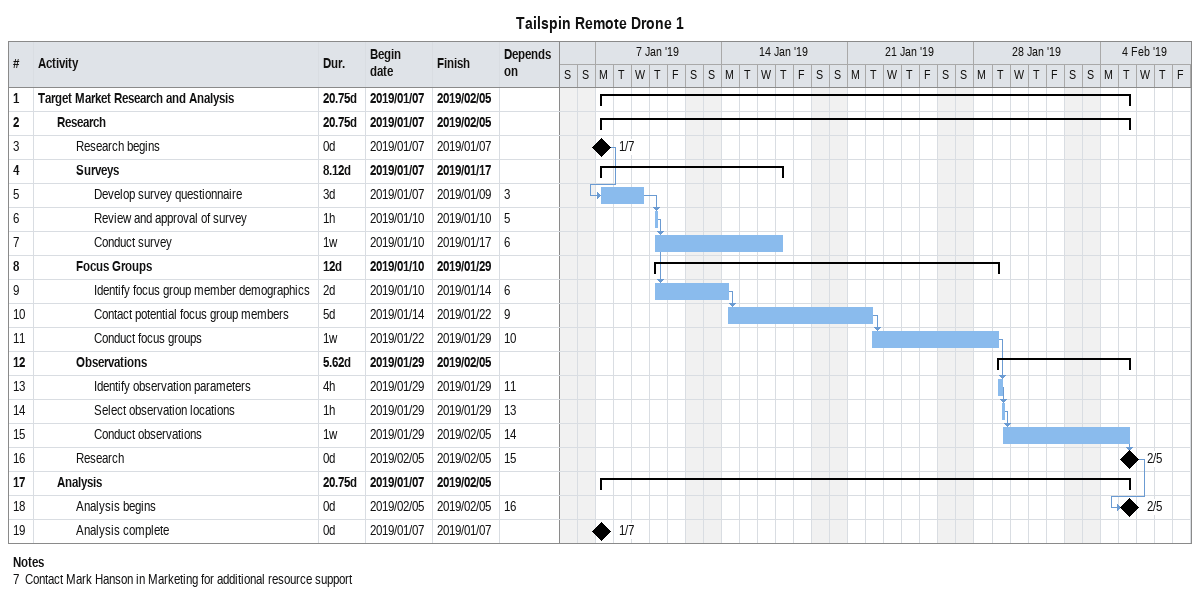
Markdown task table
Tailspin Remote Drone 1

| ID | Level | Task | Duration | Start | Finish | Predecessors |
|---|---|---|---|---|---|---|
| 1 | 1 | **Target Market Research and Analysis** | 20.75d | 2019-01-07 | 2019-02-05 |  |
| 2 | 2 | **Research** | 20.75d | 2019-01-07 | 2019-02-05 |  |
| 3 | 3 | Research begins | 0d | 2019-01-07 | 2019-01-07 |  |
| 4 | 3 | **Surveys** | 8.12d | 2019-01-07 | 2019-01-17 |  |
| 5 | 4 | Develop survey questionnaire | 3d | 2019-01-07 | 2019-01-09 | 3 |
| 6 | 4 | Review and approval of survey | 1h | 2019-01-10 | 2019-01-10 | 5 |
| 7 | 4 | Conduct survey | 1w | 2019-01-10 | 2019-01-17 | 6 |
| 8 | 3 | **Focus Groups** | 12d | 2019-01-10 | 2019-01-29 |  |
| 9 | 4 | Identify focus group member demographics | 2d | 2019-01-10 | 2019-01-14 | 6 |
| 10 | 4 | Contact potential focus group members | 5d | 2019-01-14 | 2019-01-22 | 9 |
| 11 | 4 | Conduct focus groups | 1w | 2019-01-22 | 2019-01-29 | 10 |
| 12 | 3 | **Observations** | 5.62d | 2019-01-29 | 2019-02-05 |  |
| 13 | 4 | Identify observation parameters | 4h | 2019-01-29 | 2019-01-29 | 11 |
| 14 | 4 | Select observation locations | 1h | 2019-01-29 | 2019-01-29 | 13 |
| 15 | 4 | Conduct observations | 1w | 2019-01-29 | 2019-02-05 | 14 |
| 16 | 3 | Research | 0d | 2019-02-05 | 2019-02-05 | 15 |
| 17 | 2 | **Analysis** | 20.75d | 2019-01-07 | 2019-02-05 |  |
| 18 | 3 | Analysis begins | 0d | 2019-02-05 | 2019-02-05 | 16 |
| 19 | 3 | Analysis complete | 0d | 2019-01-07 | 2019-01-07 |  |

Notes
- 7: Contact Mark Hanson in Marketing for additional resource support
